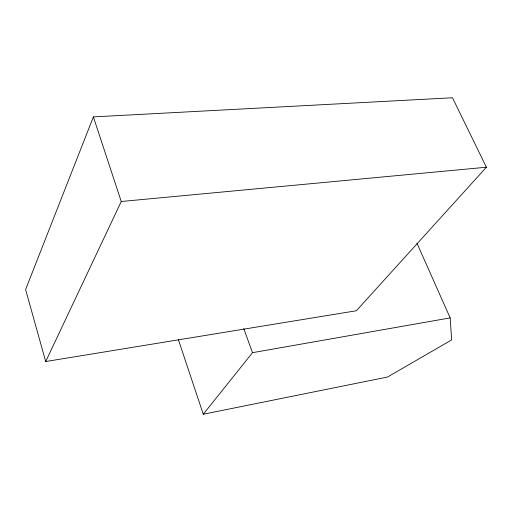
<?xml version="1.0" encoding="UTF-8"?>
<svg xmlns="http://www.w3.org/2000/svg" width="512" height="512" viewBox="0 0 512 512"><rect width="100%" height="100%" fill="white"/><g stroke="black" fill="none" stroke-linecap="round" stroke-linejoin="round"><path stroke-width="0.77" d="M93.382 116.896L25.6 289.542L45.709 361.536L356.352 310.758L486.4 167.226L452.486 97.766L93.382 116.896L121.242 201.491L45.709 361.536M203.283 414.234L252.493 352.685L450.163 317.894L451.667 339.917L387.501 377.037L203.283 414.234L178.362 339.603M121.242 201.491L486.4 167.226M416.902 243.091L450.163 317.894M243.808 328.634L252.493 352.685"/></g></svg>
